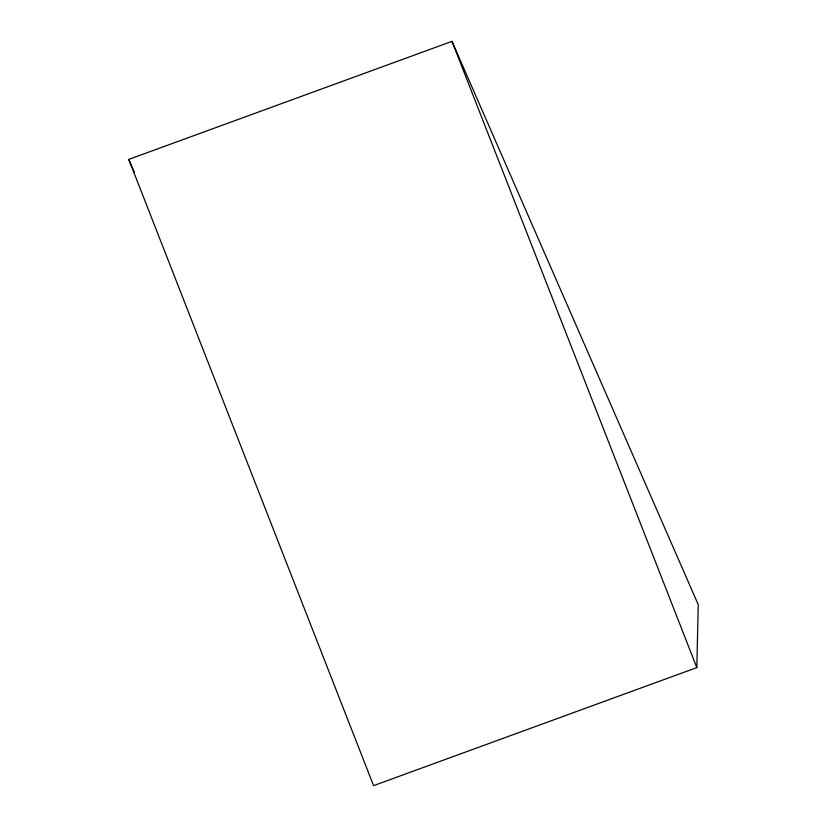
<?xml version="1.0" encoding="UTF-8"?>
<svg xmlns="http://www.w3.org/2000/svg" width="827" height="827" viewBox="0 0 827 827"><rect width="100%" height="100%" fill="white"/><g stroke="black" fill="none" stroke-linecap="round" stroke-linejoin="round"><path stroke-width="1.24" d="M696.81 667.596L698.236 604.62L451.997 41.35L128.764 159.404L373.577 785.65L696.81 667.596L451.997 41.35M128.764 159.404L134.45 172.419"/></g></svg>
